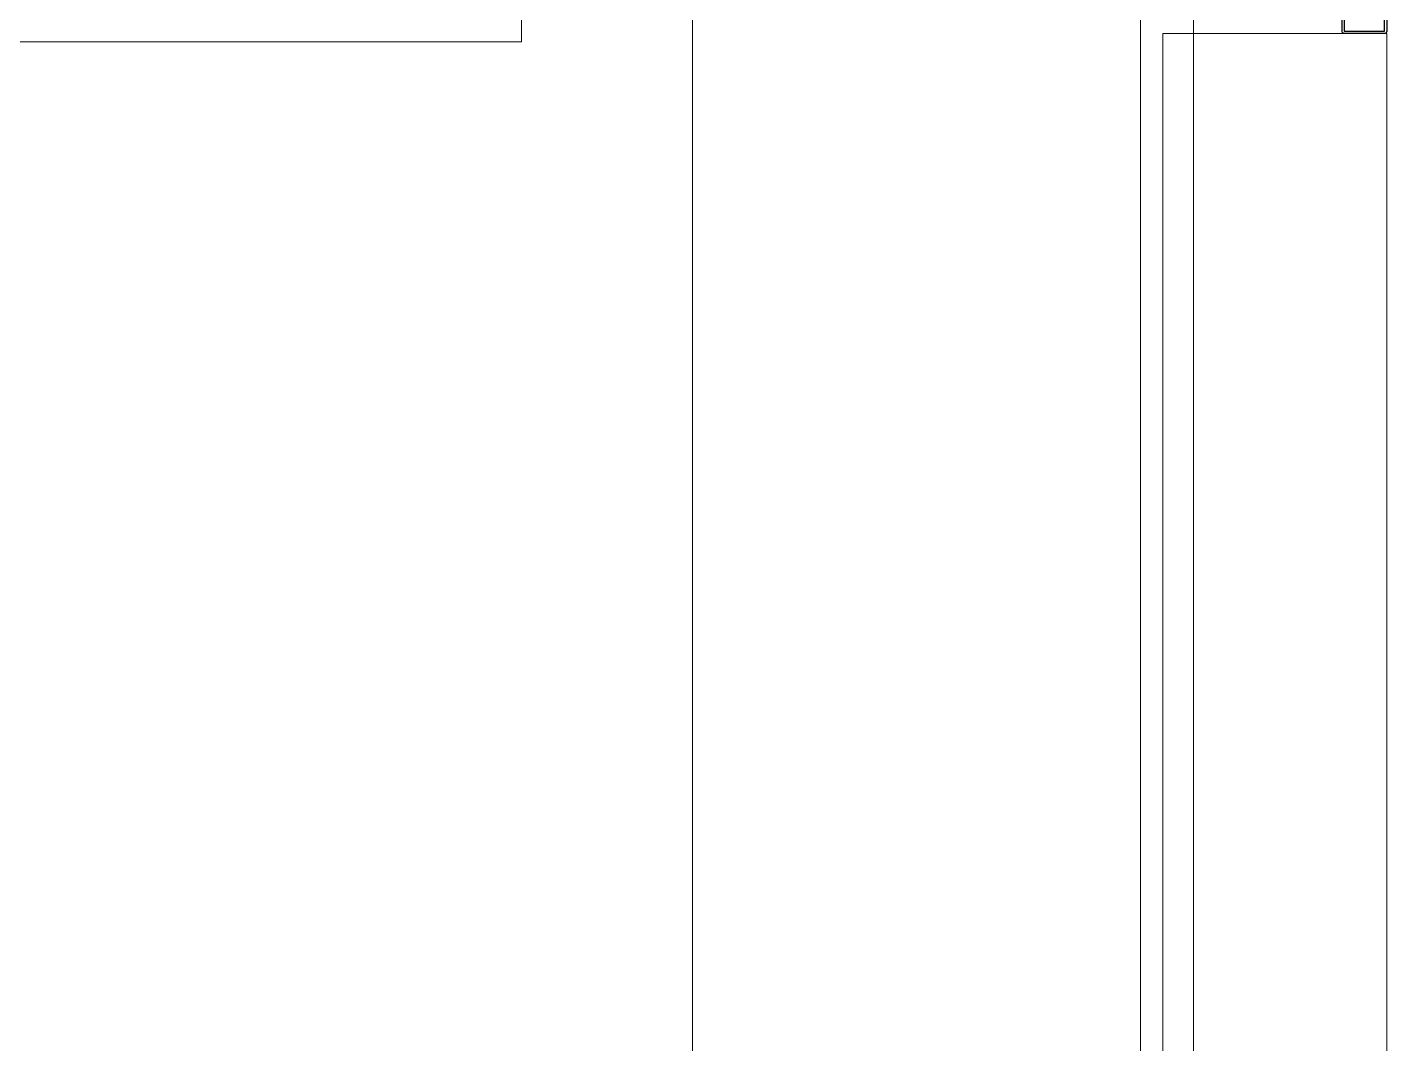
# Model space of a CAD drawing. Extents: x -9058 to 11890, y 0 to 8245.
# Drawn here: x 9733.7 to 9855.1, y 3069.7 to 3160.4 of the extents above; entities that cross this region are included whole.
import ezdxf
from ezdxf.enums import TextEntityAlignment as Align

# ---------------------------------------------------------------- set-up
doc = ezdxf.new("R2010")
doc.units = 0
doc.header["$MEASUREMENT"] = 0
doc.linetypes.add('DASHDOT', pattern=[1, 0.5, -0.25, 0, -0.25])
doc.layers.get('0').update_dxf_attribs({"color": 9, "lineweight": 9})
for name, color, linetype, lineweight in [('00', 9, 'Continuous', 9), ('05', 9, 'Continuous', 9), ('10', 9, 'Continuous', 9), ('14', 9, 'Continuous', 9), ('21_mahal200', 9, 'Continuous', 9), ('21_mahal200 @ 10 (1)', 9, 'Continuous', 9), ('21_mahal200 @ 10 (2)', 9, 'Continuous', 9), ('21_mahal200 @ 20', 9, 'Continuous', 9), ('24', 9, 'DASHDOT', 9)]:
    doc.layers.add(name, color=color, linetype=linetype, lineweight=lineweight)
doc.styles.add('Arial', font='arial.ttf', dxfattribs={"height": 2.5})
doc.styles.add('MuuM_TEXT-STANDART', font='ARIALN.TTF')

# ---------------------------------------------------------------- blocks, each defined once
blk = doc.blocks.new('P-DOG-PORSCHE')
at = {"layer": '10', "lineweight": 25, "ltscale": 0.5}
blk.add_lwpolyline([(0, -1.8, -0.414214), (-0.2, -2), (-3.8, -2, -0.414214), (-4, -1.8), (-4, 1.8, -0.414214), (-3.8, 2), (-0.2, 2, -0.414214), (0, 1.8)], format="xyb", close=True, dxfattribs=at)
blk.add_lwpolyline([(-0.2, -1.8), (-0.2, 1.8), (-3.8, 1.8), (-3.8, -1.8)], close=True, dxfattribs=at)
blk = doc.blocks.new('0a_roomno2')
blk.add_lwpolyline([(30, -16), (0, -16), (0, 0), (30, 0)], close=True)
blk.add_lwpolyline([(18, -5), (18, -16)])
at = {"style": 'Arial'}
blk.add_attdef('ODANO', (0, 1.505), '', height=3, dxfattribs=at)
blk.add_attdef('MEKANADI', text='', height=3, dxfattribs=at).set_placement((0.525, -4.75), align=Align.BOTTOM_LEFT)
at = {"style": 'MuuM_TEXT-STANDART', "width": 0.6}
for tag, p in [('YER01', (15, -7)), ('TAVAN01', (20.625, -7)), ('DUVAR01', (26.25, -7)), ('YER02', (15, -10.375)), ('TAVAN02', (20.625, -10.375)), ('DUVAR02', (26.25, -10.375)), ('YER03', (15, -13.75)), ('TAVAN03', (20.625, -13.75)), ('DUVAR03', (26.25, -13.75))]:
    blk.add_attdef(tag, text='', height=2.25, dxfattribs=at).set_placement(p, align=Align.MIDDLE_CENTER)
at = {"style": 'MuuM_TEXT-STANDART'}
blk.add_attdef('M2', text='', height=2.25, dxfattribs=at).set_placement((1.3231, -7.8046), align=Align.MIDDLE_LEFT)
at = {"style": 'MuuM_TEXT-STANDART', "width": 0.6}
blk.add_attdef('TEMIZTAVANYUKSEKLIGI', text='', height=2.25, dxfattribs=at).set_placement((2.7, -13.1619), align=Align.MIDDLE_LEFT)
blk = doc.blocks.new('*U1892')
at = {"layer": '21_mahal200 @ 10 (1)', "xscale": 10, "yscale": 10, "zscale": 10}
blk.add_blockref('0a_roomno2', (9477.8, 3319.13), dxfattribs=at)
at = {"layer": '21_mahal200 @ 10 (2)', "xscale": 10, "yscale": 10, "zscale": 10}
blk.add_blockref('0a_roomno2', (9477.8, 3319.13), dxfattribs=at)
at = {"layer": '21_mahal200 @ 20', "xscale": 20, "yscale": 20, "zscale": 20}
blk.add_blockref('0a_roomno2', (9477.8, 3319.13), dxfattribs=at)
blk = doc.blocks.new('p-dolay-porschee')
blk.add_lwpolyline([(0, 0), (100, 0), (100, -100), (0, -100)], close=True)

msp = doc.modelspace()

# ---------------------------------------------------------------- linework, layer by layer
at = {"layer": '00'}
msp.add_lwpolyline([(9855.06, 2975.87), (9855.06, 2975.87), (9855.06, 3159.87), (9835.06, 3159.87), (9835.06, 2975.87), (9855.06, 2975.87)], dxfattribs=at)
at = {"layer": '14'}
msp.add_lwpolyline([(9833.06, 3167.87), (9833.06, 2977.87), (9793.06, 2977.87), (9793.06, 2913.87), (9833.06, 2913.87)], dxfattribs=at)
at = {"layer": '24', "ltscale": 2}
msp.add_lwpolyline([(9755.06, 4008.37), (9755.06, 3968.37), (9855.06, 3968.37), (9855.06, 2535.87)], dxfattribs=at)

# ---------------------------------------------------------------- block references
at = {"rotation": 270}
msp.add_blockref('P-DOG-PORSCHE', (9853.06, 3159.87), dxfattribs=at)
at = {"layer": '05', "xscale": -0.4, "yscale": 3.8}
msp.add_blockref('p-dolay-porschee', (9833.06, 3359.87), dxfattribs=at)
at = {"layer": '21_mahal200', "color": 6, "linetype": 'DASHDOT'}
msp.add_blockref('*U1892', (0, 0), dxfattribs=at)

doc.saveas('drawing.dxf')
